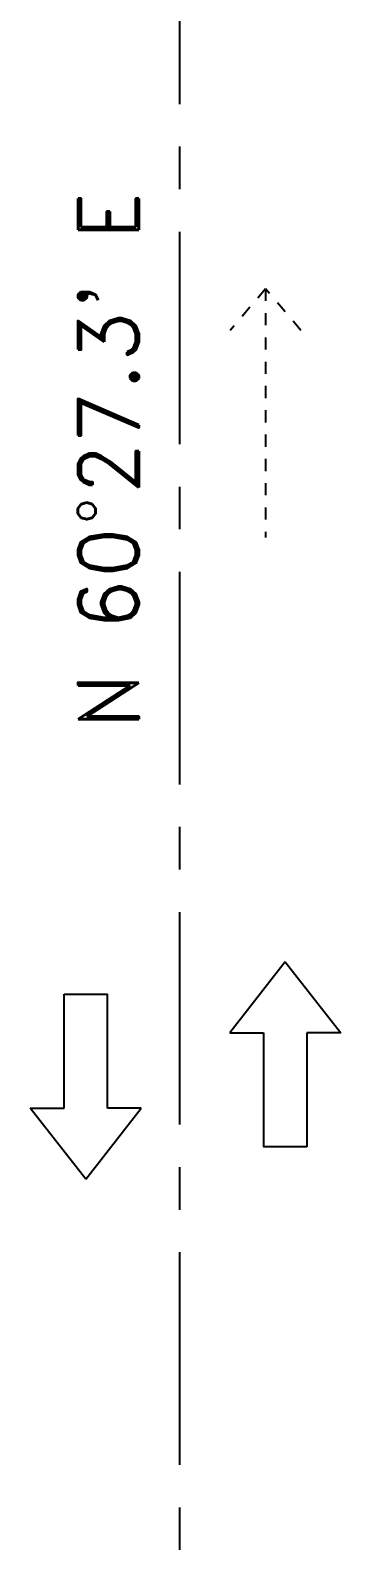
# Model space of a CAD drawing. Header units: millimetres. Extents: x 1590 to 1932, y -48 to 167.
# Drawn here: x 1710.67 to 1713.23, y 38.69 to 51.13 of the extents above; entities that cross this region are included whole.
import ezdxf
from ezdxf.enums import TextEntityAlignment as Align

# ---------------------------------------------------------------- set-up
doc = ezdxf.new("R2010")
doc.units = ezdxf.units.MM
doc.header["$LTSCALE"] = 0.1
doc.header["$MEASUREMENT"] = 0
doc.linetypes.add('CENTERX2', pattern=[4, 2.5, -0.5, 0.5, -0.5])
doc.linetypes.add('DASHED', pattern=[0.75, 0.5, -0.25])
doc.layers.get('0').update_dxf_attribs({"linetype": 'CONTINUOUS'})
doc.layers.add('CUADRO1', color=3, linetype='CONTINUOUS')
doc.layers.add('PAREDES', color=3, linetype='CONTINUOUS')
doc.styles.add('ROMAND', font='romand.shx')

# ---------------------------------------------------------------- blocks, each defined once
blk = doc.blocks.new('2')
at = {"color": 3, "linetype": 'ByBlock'}
for p, q in [((1.063, -0.026), (0.479, 0.431)), ((0.479, 0.431), (0.479, 0.152)), ((0.479, 0.152), (-0.461, 0.152)), ((-0.461, 0.152), (-0.461, -0.204)), ((1.063, -0.026), (0.479, -0.483)), ((0.479, -0.204), (-0.461, -0.204)), ((0.479, -0.483), (0.479, -0.204))]:
    blk.add_line(p, q, dxfattribs=at)

msp = doc.modelspace()

# ---------------------------------------------------------------- linework, layer by layer
at = {"layer": 'PAREDES', "color": 1, "linetype": 'CENTERX2', "ltscale": 7}
msp.add_line((1711.9055, 11.3176), (1711.9055, 91.1083), dxfattribs=at)
at = {"layer": 'PAREDES', "color": 2, "linetype": 'DASHED'}
msp.add_line((1712.612, 48.9975), (1712.3213, 48.6542), dxfattribs=at)
msp.add_lwpolyline([(1712.9028, 48.6542), (1712.612, 48.9975), (1712.612, 46.9501)], dxfattribs=at)

# ---------------------------------------------------------------- block references
at = {"xscale": -1}
for p, rotation in [((1712.7998, 42.3951), 269.9999999999981), ((1711.1051, 42.731), 89.99999999999815)]:
    msp.add_blockref('2', p, dxfattribs=dict(at, rotation=rotation))

# ---------------------------------------------------------------- texts
at = {"layer": 'CUADRO1', "color": 2, "style": 'ROMAND'}
msp.add_text("N 60%%D27.3' E", height=0.5, rotation=90, dxfattribs=at).set_placement((1711.5678, 47.5869), align=Align.CENTER)

doc.saveas('drawing.dxf')
